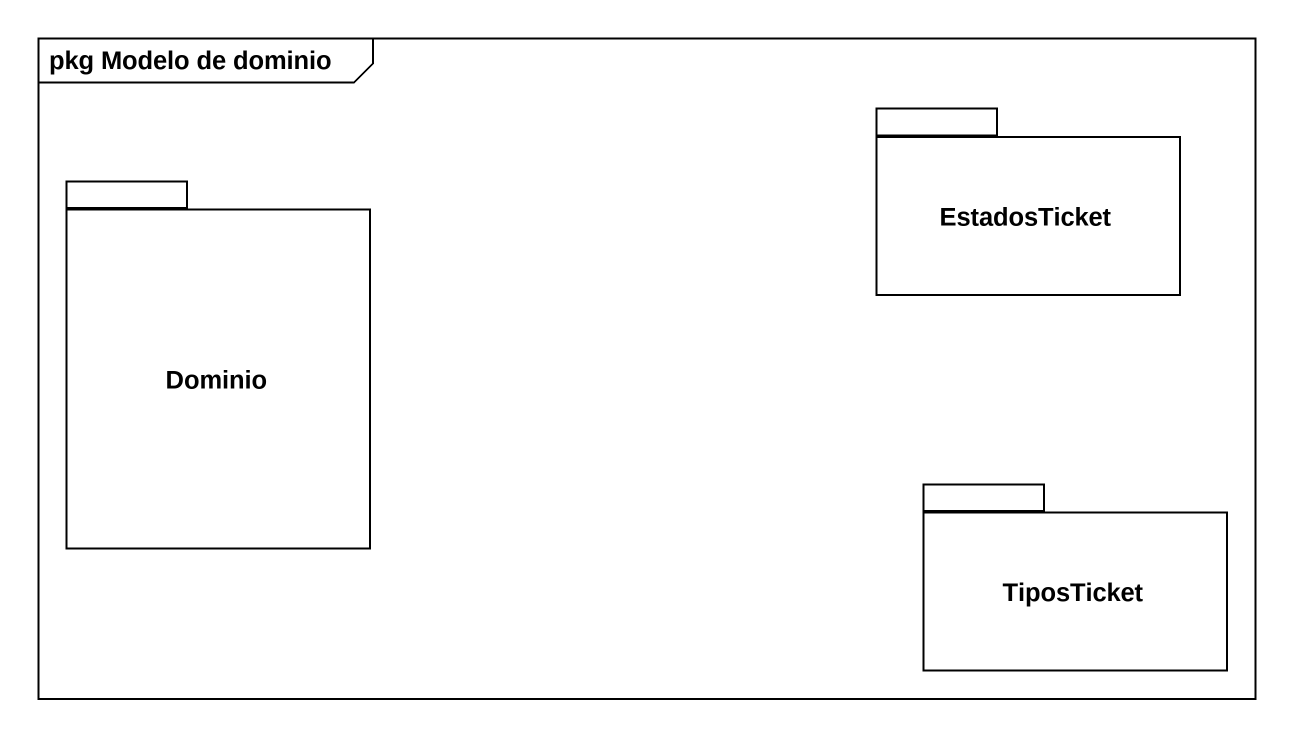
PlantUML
@startuml
mainframe pkg Modelo de dominio
package Dominio {
}
package EstadosTicket {
}
package TiposTicket {
}
@enduml
